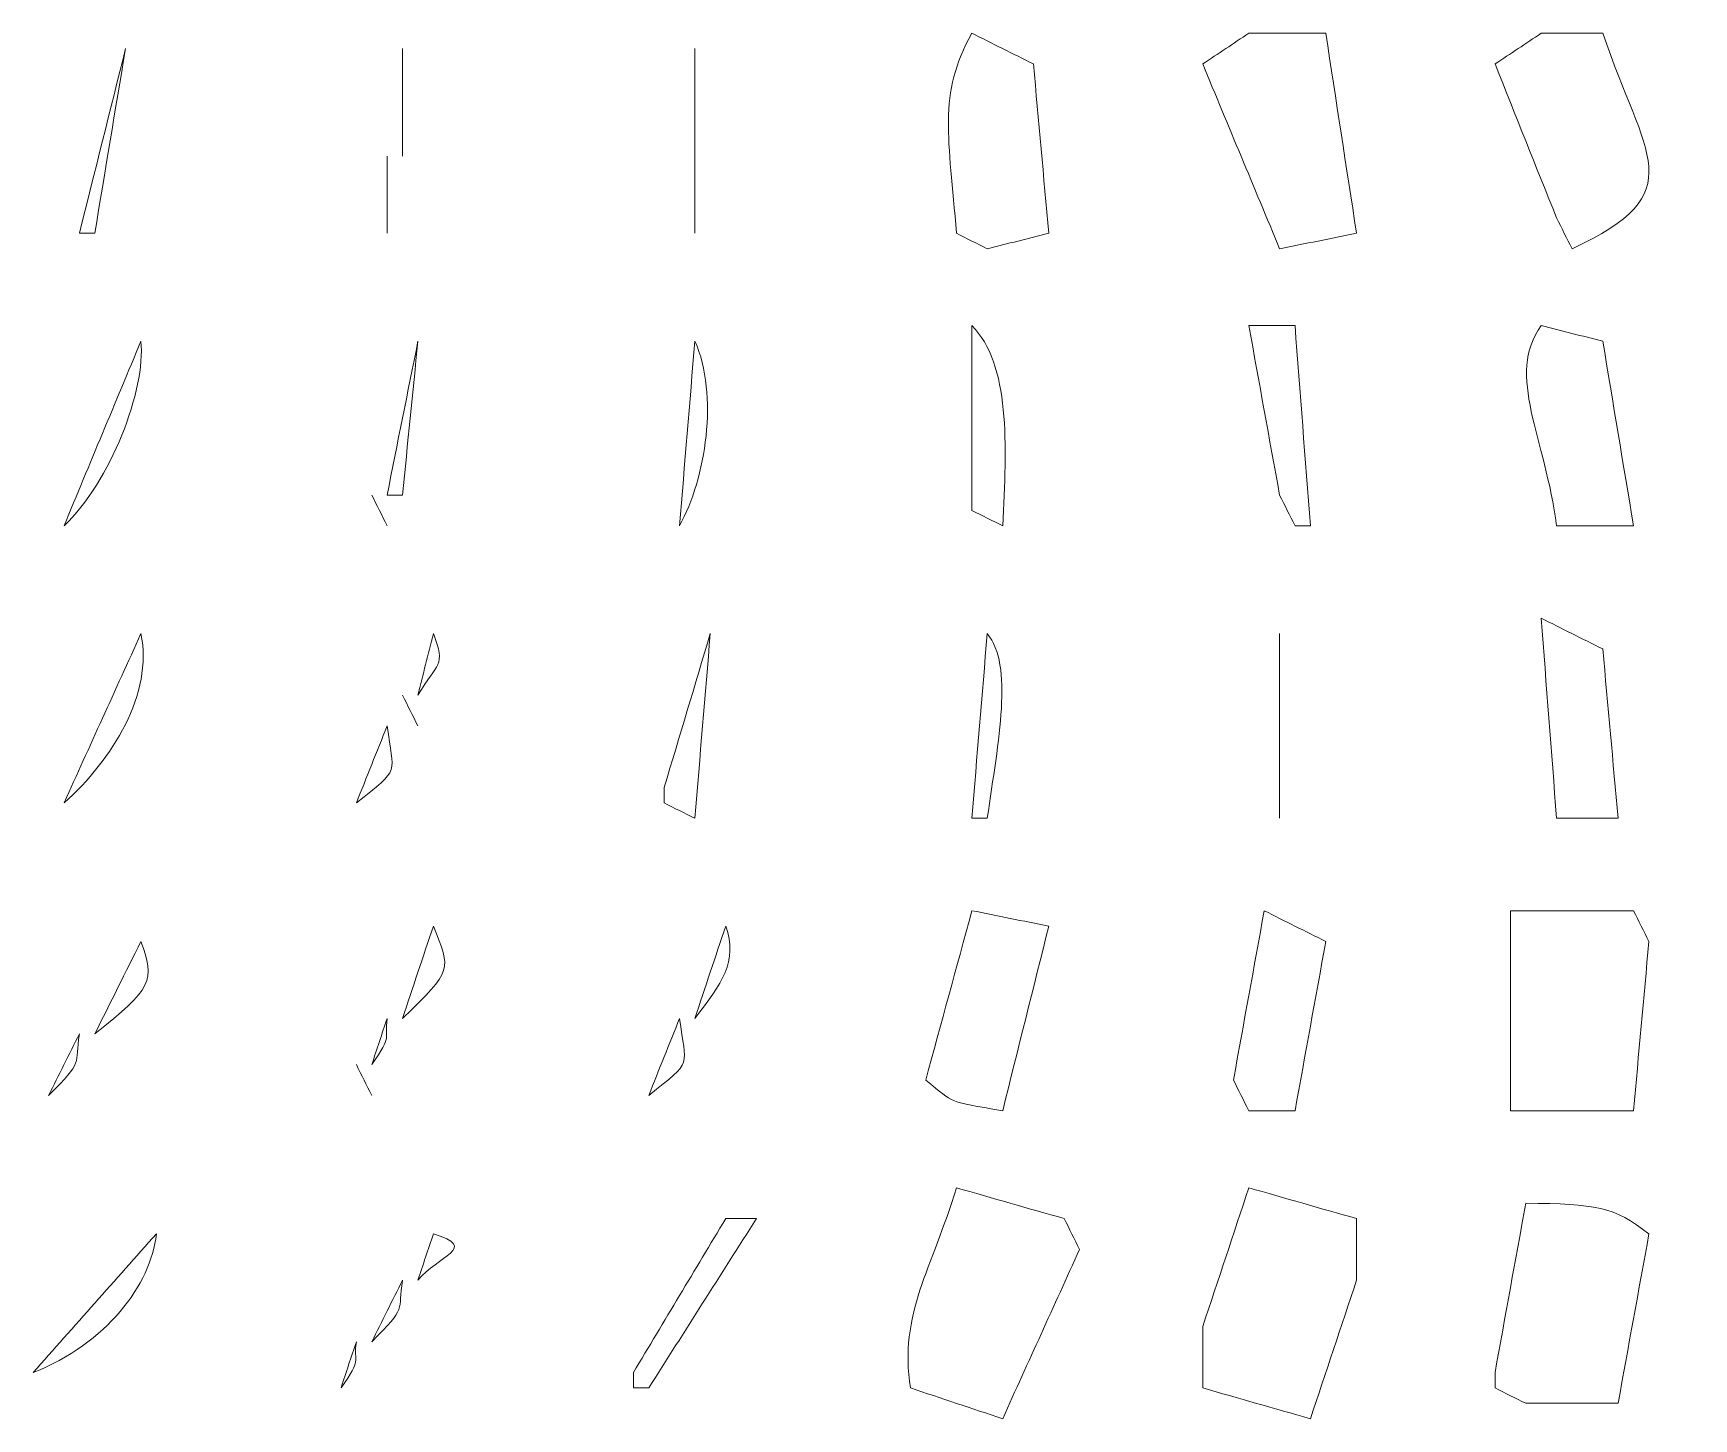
# Model space of a CAD drawing. Extents: x 69 to 542, y -750 to -43.
# Drawn here: x 72.9 to 180.9, y -402.3 to -312.3 of the extents above; entities that cross this region are included whole.
import ezdxf

# ---------------------------------------------------------------- set-up
doc = ezdxf.new("R2010")
doc.units = 0
doc.header["$MEASUREMENT"] = 0
doc.layers.add('Layer 1', color=7, linetype='Continuous', lineweight=0)

msp = doc.modelspace()

# ---------------------------------------------------------------- linework, layer by layer
at = {"layer": 'Layer 1', "color": 240, "lineweight": 18, "true_color": 0xed1c24}
for points, knots in [([(133.94, -312.33), (135.27, -313), (136.6, -313.67), (137.94, -314.33), (138.27, -318), (138.6, -321.67), (138.94, -325.33), (137.6, -325.67), (136.27, -326), (134.94, -326.33), (134.27, -326), (133.6, -325.67), (132.94, -325.33), (132.45, -319.17), (131.7, -316.28), (133.94, -312.33)], [0, 0, 0, 0, 1, 1, 1, 2, 2, 2, 3, 3, 3, 4, 4, 4, 5, 5, 5, 5]), ([(133.94, -312.33), (135.27, -313), (136.6, -313.67), (137.94, -314.33), (138.27, -318), (138.6, -321.67), (138.94, -325.33), (137.6, -325.67), (136.27, -326), (134.94, -326.33), (134.27, -326), (133.6, -325.67), (132.94, -325.33), (132.45, -319.17), (131.7, -316.28), (133.94, -312.33)], [0, 0, 0, 0, 1, 1, 1, 2, 2, 2, 3, 3, 3, 4, 4, 4, 5, 5, 5, 5]), ([(133.94, -312.33), (135.27, -313), (136.6, -313.67), (137.94, -314.33), (138.27, -318), (138.6, -321.67), (138.94, -325.33), (137.6, -325.67), (136.27, -326), (134.94, -326.33), (134.27, -326), (133.6, -325.67), (132.94, -325.33), (132.45, -319.17), (131.7, -316.28), (133.94, -312.33)], [0, 0, 0, 0, 1, 1, 1, 2, 2, 2, 3, 3, 3, 4, 4, 4, 5, 5, 5, 5]), ([(151.94, -312.33), (153.6, -312.33), (155.27, -312.33), (156.94, -312.33), (157.6, -316.67), (158.27, -321), (158.94, -325.33), (157.27, -325.67), (155.6, -326), (153.94, -326.33), (152.27, -322.33), (150.6, -318.33), (148.94, -314.33), (149.94, -313.67), (150.94, -313), (151.94, -312.33)], [0, 0, 0, 0, 1, 1, 1, 2, 2, 2, 3, 3, 3, 4, 4, 4, 5, 5, 5, 5]), ([(151.94, -312.33), (153.6, -312.33), (155.27, -312.33), (156.94, -312.33), (157.6, -316.67), (158.27, -321), (158.94, -325.33), (157.27, -325.67), (155.6, -326), (153.94, -326.33), (152.27, -322.33), (150.6, -318.33), (148.94, -314.33), (149.94, -313.67), (150.94, -313), (151.94, -312.33)], [0, 0, 0, 0, 1, 1, 1, 2, 2, 2, 3, 3, 3, 4, 4, 4, 5, 5, 5, 5]), ([(151.94, -312.33), (153.6, -312.33), (155.27, -312.33), (156.94, -312.33), (157.6, -316.67), (158.27, -321), (158.94, -325.33), (157.27, -325.67), (155.6, -326), (153.94, -326.33), (152.27, -322.33), (150.6, -318.33), (148.94, -314.33), (149.94, -313.67), (150.94, -313), (151.94, -312.33)], [0, 0, 0, 0, 1, 1, 1, 2, 2, 2, 3, 3, 3, 4, 4, 4, 5, 5, 5, 5]), ([(170.94, -312.33), (172.27, -312.33), (173.6, -312.33), (174.94, -312.33), (177.66, -320.4), (180.85, -322.7), (172.94, -326.33), (172.6, -325.67), (172.27, -325), (171.94, -324.33), (170.6, -321), (169.27, -317.67), (167.94, -314.33), (168.94, -313.67), (169.94, -313), (170.94, -312.33)], [0, 0, 0, 0, 1, 1, 1, 2, 2, 2, 3, 3, 3, 4, 4, 4, 5, 5, 5, 5]), ([(170.94, -312.33), (172.27, -312.33), (173.6, -312.33), (174.94, -312.33), (177.66, -320.4), (180.85, -322.7), (172.94, -326.33), (172.6, -325.67), (172.27, -325), (171.94, -324.33), (170.6, -321), (169.27, -317.67), (167.94, -314.33), (168.94, -313.67), (169.94, -313), (170.94, -312.33)], [0, 0, 0, 0, 1, 1, 1, 2, 2, 2, 3, 3, 3, 4, 4, 4, 5, 5, 5, 5]), ([(170.94, -312.33), (172.27, -312.33), (173.6, -312.33), (174.94, -312.33), (177.66, -320.4), (180.85, -322.7), (172.94, -326.33), (172.6, -325.67), (172.27, -325), (171.94, -324.33), (170.6, -321), (169.27, -317.67), (167.94, -314.33), (168.94, -313.67), (169.94, -313), (170.94, -312.33)], [0, 0, 0, 0, 1, 1, 1, 2, 2, 2, 3, 3, 3, 4, 4, 4, 5, 5, 5, 5]), ([(78.94, -313.33), (78.27, -317.33), (77.6, -321.33), (76.94, -325.33), (76.6, -325.33), (76.27, -325.33), (75.94, -325.33), (76.94, -321.33), (77.94, -317.33), (78.94, -313.33)], [0, 0, 0, 0, 1, 1, 1, 2, 2, 2, 3, 3, 3, 3]), ([(78.94, -313.33), (78.27, -317.33), (77.6, -321.33), (76.94, -325.33), (76.6, -325.33), (76.27, -325.33), (75.94, -325.33), (76.94, -321.33), (77.94, -317.33), (78.94, -313.33)], [0, 0, 0, 0, 1, 1, 1, 2, 2, 2, 3, 3, 3, 3]), ([(78.94, -313.33), (78.27, -317.33), (77.6, -321.33), (76.94, -325.33), (76.6, -325.33), (76.27, -325.33), (75.94, -325.33), (76.94, -321.33), (77.94, -317.33), (78.94, -313.33)], [0, 0, 0, 0, 1, 1, 1, 2, 2, 2, 3, 3, 3, 3]), ([(96.94, -313.33), (96.94, -315.67), (96.94, -318), (96.94, -320.33), (96.94, -318), (96.94, -315.67), (96.94, -313.33)], [0, 0, 0, 0, 1, 1, 1, 2, 2, 2, 2]), ([(96.94, -313.33), (96.94, -315.67), (96.94, -318), (96.94, -320.33), (96.94, -318), (96.94, -315.67), (96.94, -313.33)], [0, 0, 0, 0, 1, 1, 1, 2, 2, 2, 2]), ([(96.94, -313.33), (96.94, -315.67), (96.94, -318), (96.94, -320.33), (96.94, -318), (96.94, -315.67), (96.94, -313.33)], [0, 0, 0, 0, 1, 1, 1, 2, 2, 2, 2]), ([(115.94, -313.33), (115.94, -317.33), (115.94, -321.33), (115.94, -325.33), (115.94, -321.33), (115.94, -317.33), (115.94, -313.33)], [0, 0, 0, 0, 1, 1, 1, 2, 2, 2, 2]), ([(115.94, -313.33), (115.94, -317.33), (115.94, -321.33), (115.94, -325.33), (115.94, -321.33), (115.94, -317.33), (115.94, -313.33)], [0, 0, 0, 0, 1, 1, 1, 2, 2, 2, 2]), ([(115.94, -313.33), (115.94, -317.33), (115.94, -321.33), (115.94, -325.33), (115.94, -321.33), (115.94, -317.33), (115.94, -313.33)], [0, 0, 0, 0, 1, 1, 1, 2, 2, 2, 2]), ([(95.94, -320.33), (95.94, -322), (95.94, -323.67), (95.94, -325.33), (95.94, -323.67), (95.94, -322), (95.94, -320.33)], [0, 0, 0, 0, 1, 1, 1, 2, 2, 2, 2]), ([(95.94, -320.33), (95.94, -322), (95.94, -323.67), (95.94, -325.33), (95.94, -323.67), (95.94, -322), (95.94, -320.33)], [0, 0, 0, 0, 1, 1, 1, 2, 2, 2, 2]), ([(95.94, -320.33), (95.94, -322), (95.94, -323.67), (95.94, -325.33), (95.94, -323.67), (95.94, -322), (95.94, -320.33)], [0, 0, 0, 0, 1, 1, 1, 2, 2, 2, 2]), ([(79.94, -332.33), (80.26, -335.49), (77.96, -341.48), (74.94, -344.33), (76.6, -340.33), (78.27, -336.33), (79.94, -332.33)], [0, 0, 0, 0, 1, 1, 1, 2, 2, 2, 2]), ([(79.94, -332.33), (80.26, -335.49), (77.96, -341.48), (74.94, -344.33), (76.6, -340.33), (78.27, -336.33), (79.94, -332.33)], [0, 0, 0, 0, 1, 1, 1, 2, 2, 2, 2]), ([(79.94, -332.33), (80.26, -335.49), (77.96, -341.48), (74.94, -344.33), (76.6, -340.33), (78.27, -336.33), (79.94, -332.33)], [0, 0, 0, 0, 1, 1, 1, 2, 2, 2, 2]), ([(97.94, -332.33), (97.6, -335.67), (97.27, -339), (96.94, -342.33), (96.6, -342.33), (96.27, -342.33), (95.94, -342.33), (96.6, -339), (97.27, -335.67), (97.94, -332.33)], [0, 0, 0, 0, 1, 1, 1, 2, 2, 2, 3, 3, 3, 3]), ([(97.94, -332.33), (97.6, -335.67), (97.27, -339), (96.94, -342.33), (96.6, -342.33), (96.27, -342.33), (95.94, -342.33), (96.6, -339), (97.27, -335.67), (97.94, -332.33)], [0, 0, 0, 0, 1, 1, 1, 2, 2, 2, 3, 3, 3, 3]), ([(97.94, -332.33), (97.6, -335.67), (97.27, -339), (96.94, -342.33), (96.6, -342.33), (96.27, -342.33), (95.94, -342.33), (96.6, -339), (97.27, -335.67), (97.94, -332.33)], [0, 0, 0, 0, 1, 1, 1, 2, 2, 2, 3, 3, 3, 3]), ([(115.94, -332.33), (117.49, -335.84), (116.65, -341.24), (114.94, -344.33), (115.27, -340.33), (115.6, -336.33), (115.94, -332.33)], [0, 0, 0, 0, 1, 1, 1, 2, 2, 2, 2]), ([(115.94, -332.33), (117.49, -335.84), (116.65, -341.24), (114.94, -344.33), (115.27, -340.33), (115.6, -336.33), (115.94, -332.33)], [0, 0, 0, 0, 1, 1, 1, 2, 2, 2, 2]), ([(115.94, -332.33), (117.49, -335.84), (116.65, -341.24), (114.94, -344.33), (115.27, -340.33), (115.6, -336.33), (115.94, -332.33)], [0, 0, 0, 0, 1, 1, 1, 2, 2, 2, 2]), ([(133.94, -331.33), (136.43, -333.82), (136.23, -339.06), (135.94, -344.33), (135.27, -344), (134.6, -343.67), (133.94, -343.33), (133.94, -339.33), (133.94, -335.33), (133.94, -331.33)], [0, 0, 0, 0, 1, 1, 1, 2, 2, 2, 3, 3, 3, 3]), ([(133.94, -331.33), (136.43, -333.82), (136.23, -339.06), (135.94, -344.33), (135.27, -344), (134.6, -343.67), (133.94, -343.33), (133.94, -339.33), (133.94, -335.33), (133.94, -331.33)], [0, 0, 0, 0, 1, 1, 1, 2, 2, 2, 3, 3, 3, 3]), ([(133.94, -331.33), (136.43, -333.82), (136.23, -339.06), (135.94, -344.33), (135.27, -344), (134.6, -343.67), (133.94, -343.33), (133.94, -339.33), (133.94, -335.33), (133.94, -331.33)], [0, 0, 0, 0, 1, 1, 1, 2, 2, 2, 3, 3, 3, 3]), ([(151.94, -331.33), (152.94, -331.33), (153.94, -331.33), (154.94, -331.33), (155.27, -335.67), (155.6, -340), (155.94, -344.33), (155.6, -344.33), (155.27, -344.33), (154.94, -344.33), (154.6, -343.67), (154.27, -343), (153.94, -342.33), (153.27, -338.67), (152.6, -335), (151.94, -331.33)], [0, 0, 0, 0, 1, 1, 1, 2, 2, 2, 3, 3, 3, 4, 4, 4, 5, 5, 5, 5]), ([(151.94, -331.33), (152.94, -331.33), (153.94, -331.33), (154.94, -331.33), (155.27, -335.67), (155.6, -340), (155.94, -344.33), (155.6, -344.33), (155.27, -344.33), (154.94, -344.33), (154.6, -343.67), (154.27, -343), (153.94, -342.33), (153.27, -338.67), (152.6, -335), (151.94, -331.33)], [0, 0, 0, 0, 1, 1, 1, 2, 2, 2, 3, 3, 3, 4, 4, 4, 5, 5, 5, 5]), ([(151.94, -331.33), (152.94, -331.33), (153.94, -331.33), (154.94, -331.33), (155.27, -335.67), (155.6, -340), (155.94, -344.33), (155.6, -344.33), (155.27, -344.33), (154.94, -344.33), (154.6, -343.67), (154.27, -343), (153.94, -342.33), (153.27, -338.67), (152.6, -335), (151.94, -331.33)], [0, 0, 0, 0, 1, 1, 1, 2, 2, 2, 3, 3, 3, 4, 4, 4, 5, 5, 5, 5]), ([(170.94, -331.33), (172.27, -331.67), (173.6, -332), (174.94, -332.33), (175.6, -336.33), (176.27, -340.33), (176.94, -344.33), (175.27, -344.33), (173.6, -344.33), (171.94, -344.33), (171.22, -338.67), (168.6, -334.5), (170.94, -331.33)], [0, 0, 0, 0, 1, 1, 1, 2, 2, 2, 3, 3, 3, 4, 4, 4, 4]), ([(170.94, -331.33), (172.27, -331.67), (173.6, -332), (174.94, -332.33), (175.6, -336.33), (176.27, -340.33), (176.94, -344.33), (175.27, -344.33), (173.6, -344.33), (171.94, -344.33), (171.22, -338.67), (168.6, -334.5), (170.94, -331.33)], [0, 0, 0, 0, 1, 1, 1, 2, 2, 2, 3, 3, 3, 4, 4, 4, 4]), ([(170.94, -331.33), (172.27, -331.67), (173.6, -332), (174.94, -332.33), (175.6, -336.33), (176.27, -340.33), (176.94, -344.33), (175.27, -344.33), (173.6, -344.33), (171.94, -344.33), (171.22, -338.67), (168.6, -334.5), (170.94, -331.33)], [0, 0, 0, 0, 1, 1, 1, 2, 2, 2, 3, 3, 3, 4, 4, 4, 4]), ([(94.94, -342.33), (95.27, -343), (95.6, -343.67), (95.94, -344.33), (95.6, -343.67), (95.27, -343), (94.94, -342.33)], [0, 0, 0, 0, 1, 1, 1, 2, 2, 2, 2]), ([(94.94, -342.33), (95.27, -343), (95.6, -343.67), (95.94, -344.33), (95.6, -343.67), (95.27, -343), (94.94, -342.33)], [0, 0, 0, 0, 1, 1, 1, 2, 2, 2, 2]), ([(94.94, -342.33), (95.27, -343), (95.6, -343.67), (95.94, -344.33), (95.6, -343.67), (95.27, -343), (94.94, -342.33)], [0, 0, 0, 0, 1, 1, 1, 2, 2, 2, 2]), ([(170.94, -350.33), (172.27, -351), (173.6, -351.67), (174.94, -352.33), (175.27, -356), (175.6, -359.67), (175.94, -363.33), (174.6, -363.33), (173.27, -363.33), (171.94, -363.33), (171.6, -359), (171.27, -354.67), (170.94, -350.33)], [0, 0, 0, 0, 1, 1, 1, 2, 2, 2, 3, 3, 3, 4, 4, 4, 4]), ([(170.94, -350.33), (172.27, -351), (173.6, -351.67), (174.94, -352.33), (175.27, -356), (175.6, -359.67), (175.94, -363.33), (174.6, -363.33), (173.27, -363.33), (171.94, -363.33), (171.6, -359), (171.27, -354.67), (170.94, -350.33)], [0, 0, 0, 0, 1, 1, 1, 2, 2, 2, 3, 3, 3, 4, 4, 4, 4]), ([(170.94, -350.33), (172.27, -351), (173.6, -351.67), (174.94, -352.33), (175.27, -356), (175.6, -359.67), (175.94, -363.33), (174.6, -363.33), (173.27, -363.33), (171.94, -363.33), (171.6, -359), (171.27, -354.67), (170.94, -350.33)], [0, 0, 0, 0, 1, 1, 1, 2, 2, 2, 3, 3, 3, 4, 4, 4, 4]), ([(79.94, -351.33), (80.75, -355.22), (78.09, -359.52), (74.94, -362.33), (76.6, -358.67), (78.27, -355), (79.94, -351.33)], [0, 0, 0, 0, 1, 1, 1, 2, 2, 2, 2]), ([(79.94, -351.33), (80.75, -355.22), (78.09, -359.52), (74.94, -362.33), (76.6, -358.67), (78.27, -355), (79.94, -351.33)], [0, 0, 0, 0, 1, 1, 1, 2, 2, 2, 2]), ([(79.94, -351.33), (80.75, -355.22), (78.09, -359.52), (74.94, -362.33), (76.6, -358.67), (78.27, -355), (79.94, -351.33)], [0, 0, 0, 0, 1, 1, 1, 2, 2, 2, 2]), ([(98.94, -351.33), (99.77, -353.51), (99.21, -353.17), (97.94, -355.33), (98.27, -354), (98.6, -352.67), (98.94, -351.33)], [0, 0, 0, 0, 1, 1, 1, 2, 2, 2, 2]), ([(98.94, -351.33), (99.77, -353.51), (99.21, -353.17), (97.94, -355.33), (98.27, -354), (98.6, -352.67), (98.94, -351.33)], [0, 0, 0, 0, 1, 1, 1, 2, 2, 2, 2]), ([(98.94, -351.33), (99.77, -353.51), (99.21, -353.17), (97.94, -355.33), (98.27, -354), (98.6, -352.67), (98.94, -351.33)], [0, 0, 0, 0, 1, 1, 1, 2, 2, 2, 2]), ([(116.94, -351.33), (116.6, -355.33), (116.27, -359.33), (115.94, -363.33), (115.27, -363), (114.6, -362.67), (113.94, -362.33), (113.94, -362), (113.94, -361.67), (113.94, -361.33), (114.94, -358), (115.94, -354.67), (116.94, -351.33)], [0, 0, 0, 0, 1, 1, 1, 2, 2, 2, 3, 3, 3, 4, 4, 4, 4]), ([(116.94, -351.33), (116.6, -355.33), (116.27, -359.33), (115.94, -363.33), (115.27, -363), (114.6, -362.67), (113.94, -362.33), (113.94, -362), (113.94, -361.67), (113.94, -361.33), (114.94, -358), (115.94, -354.67), (116.94, -351.33)], [0, 0, 0, 0, 1, 1, 1, 2, 2, 2, 3, 3, 3, 4, 4, 4, 4]), ([(116.94, -351.33), (116.6, -355.33), (116.27, -359.33), (115.94, -363.33), (115.27, -363), (114.6, -362.67), (113.94, -362.33), (113.94, -362), (113.94, -361.67), (113.94, -361.33), (114.94, -358), (115.94, -354.67), (116.94, -351.33)], [0, 0, 0, 0, 1, 1, 1, 2, 2, 2, 3, 3, 3, 4, 4, 4, 4]), ([(134.94, -351.33), (136.65, -353.41), (135.67, -358.21), (134.94, -363.33), (134.6, -363.33), (134.27, -363.33), (133.94, -363.33), (134.27, -359.33), (134.6, -355.33), (134.94, -351.33)], [0, 0, 0, 0, 1, 1, 1, 2, 2, 2, 3, 3, 3, 3]), ([(134.94, -351.33), (136.65, -353.41), (135.67, -358.21), (134.94, -363.33), (134.6, -363.33), (134.27, -363.33), (133.94, -363.33), (134.27, -359.33), (134.6, -355.33), (134.94, -351.33)], [0, 0, 0, 0, 1, 1, 1, 2, 2, 2, 3, 3, 3, 3]), ([(134.94, -351.33), (136.65, -353.41), (135.67, -358.21), (134.94, -363.33), (134.6, -363.33), (134.27, -363.33), (133.94, -363.33), (134.27, -359.33), (134.6, -355.33), (134.94, -351.33)], [0, 0, 0, 0, 1, 1, 1, 2, 2, 2, 3, 3, 3, 3]), ([(153.94, -351.33), (153.94, -355.33), (153.94, -359.33), (153.94, -363.33), (153.94, -359.33), (153.94, -355.33), (153.94, -351.33)], [0, 0, 0, 0, 1, 1, 1, 2, 2, 2, 2]), ([(153.94, -351.33), (153.94, -355.33), (153.94, -359.33), (153.94, -363.33), (153.94, -359.33), (153.94, -355.33), (153.94, -351.33)], [0, 0, 0, 0, 1, 1, 1, 2, 2, 2, 2]), ([(153.94, -351.33), (153.94, -355.33), (153.94, -359.33), (153.94, -363.33), (153.94, -359.33), (153.94, -355.33), (153.94, -351.33)], [0, 0, 0, 0, 1, 1, 1, 2, 2, 2, 2]), ([(96.94, -355.33), (97.27, -356), (97.6, -356.67), (97.94, -357.33), (97.6, -356.67), (97.27, -356), (96.94, -355.33)], [0, 0, 0, 0, 1, 1, 1, 2, 2, 2, 2]), ([(96.94, -355.33), (97.27, -356), (97.6, -356.67), (97.94, -357.33), (97.6, -356.67), (97.27, -356), (96.94, -355.33)], [0, 0, 0, 0, 1, 1, 1, 2, 2, 2, 2]), ([(96.94, -355.33), (97.27, -356), (97.6, -356.67), (97.94, -357.33), (97.6, -356.67), (97.27, -356), (96.94, -355.33)], [0, 0, 0, 0, 1, 1, 1, 2, 2, 2, 2]), ([(95.94, -357.33), (96.34, -360.51), (96.88, -360.03), (93.94, -362.33), (94.6, -360.67), (95.27, -359), (95.94, -357.33)], [0, 0, 0, 0, 1, 1, 1, 2, 2, 2, 2]), ([(95.94, -357.33), (96.34, -360.51), (96.88, -360.03), (93.94, -362.33), (94.6, -360.67), (95.27, -359), (95.94, -357.33)], [0, 0, 0, 0, 1, 1, 1, 2, 2, 2, 2]), ([(95.94, -357.33), (96.34, -360.51), (96.88, -360.03), (93.94, -362.33), (94.6, -360.67), (95.27, -359), (95.94, -357.33)], [0, 0, 0, 0, 1, 1, 1, 2, 2, 2, 2]), ([(133.94, -369.33), (135.6, -369.67), (137.27, -370), (138.94, -370.33), (137.94, -374.33), (136.94, -378.33), (135.94, -382.33), (132.3, -381.69), (132.91, -381.93), (130.94, -380.33), (131.94, -376.67), (132.94, -373), (133.94, -369.33)], [0, 0, 0, 0, 1, 1, 1, 2, 2, 2, 3, 3, 3, 4, 4, 4, 4]), ([(133.94, -369.33), (135.6, -369.67), (137.27, -370), (138.94, -370.33), (137.94, -374.33), (136.94, -378.33), (135.94, -382.33), (132.3, -381.69), (132.91, -381.93), (130.94, -380.33), (131.94, -376.67), (132.94, -373), (133.94, -369.33)], [0, 0, 0, 0, 1, 1, 1, 2, 2, 2, 3, 3, 3, 4, 4, 4, 4]), ([(133.94, -369.33), (135.6, -369.67), (137.27, -370), (138.94, -370.33), (137.94, -374.33), (136.94, -378.33), (135.94, -382.33), (132.3, -381.69), (132.91, -381.93), (130.94, -380.33), (131.94, -376.67), (132.94, -373), (133.94, -369.33)], [0, 0, 0, 0, 1, 1, 1, 2, 2, 2, 3, 3, 3, 4, 4, 4, 4]), ([(152.94, -369.33), (154.27, -370), (155.6, -370.67), (156.94, -371.33), (156.27, -375), (155.6, -378.67), (154.94, -382.33), (154.6, -382.33), (154.27, -382.33), (153.94, -382.33), (153.27, -382.33), (152.6, -382.33), (151.94, -382.33), (151.6, -381.67), (151.27, -381), (150.94, -380.33), (151.6, -376.67), (152.27, -373), (152.94, -369.33)], [0, 0, 0, 0, 1, 1, 1, 2, 2, 2, 3, 3, 3, 4, 4, 4, 5, 5, 5, 6, 6, 6, 6]), ([(152.94, -369.33), (154.27, -370), (155.6, -370.67), (156.94, -371.33), (156.27, -375), (155.6, -378.67), (154.94, -382.33), (154.6, -382.33), (154.27, -382.33), (153.94, -382.33), (153.27, -382.33), (152.6, -382.33), (151.94, -382.33), (151.6, -381.67), (151.27, -381), (150.94, -380.33), (151.6, -376.67), (152.27, -373), (152.94, -369.33)], [0, 0, 0, 0, 1, 1, 1, 2, 2, 2, 3, 3, 3, 4, 4, 4, 5, 5, 5, 6, 6, 6, 6]), ([(152.94, -369.33), (154.27, -370), (155.6, -370.67), (156.94, -371.33), (156.27, -375), (155.6, -378.67), (154.94, -382.33), (154.6, -382.33), (154.27, -382.33), (153.94, -382.33), (153.27, -382.33), (152.6, -382.33), (151.94, -382.33), (151.6, -381.67), (151.27, -381), (150.94, -380.33), (151.6, -376.67), (152.27, -373), (152.94, -369.33)], [0, 0, 0, 0, 1, 1, 1, 2, 2, 2, 3, 3, 3, 4, 4, 4, 5, 5, 5, 6, 6, 6, 6]), ([(168.94, -369.33), (171.6, -369.33), (174.27, -369.33), (176.94, -369.33), (177.27, -370), (177.6, -370.67), (177.94, -371.33), (177.6, -375), (177.27, -378.67), (176.94, -382.33), (174.27, -382.33), (171.6, -382.33), (168.94, -382.33), (168.94, -378), (168.94, -373.67), (168.94, -369.33)], [0, 0, 0, 0, 1, 1, 1, 2, 2, 2, 3, 3, 3, 4, 4, 4, 5, 5, 5, 5]), ([(168.94, -369.33), (171.6, -369.33), (174.27, -369.33), (176.94, -369.33), (177.27, -370), (177.6, -370.67), (177.94, -371.33), (177.6, -375), (177.27, -378.67), (176.94, -382.33), (174.27, -382.33), (171.6, -382.33), (168.94, -382.33), (168.94, -378), (168.94, -373.67), (168.94, -369.33)], [0, 0, 0, 0, 1, 1, 1, 2, 2, 2, 3, 3, 3, 4, 4, 4, 5, 5, 5, 5]), ([(168.94, -369.33), (171.6, -369.33), (174.27, -369.33), (176.94, -369.33), (177.27, -370), (177.6, -370.67), (177.94, -371.33), (177.6, -375), (177.27, -378.67), (176.94, -382.33), (174.27, -382.33), (171.6, -382.33), (168.94, -382.33), (168.94, -378), (168.94, -373.67), (168.94, -369.33)], [0, 0, 0, 0, 1, 1, 1, 2, 2, 2, 3, 3, 3, 4, 4, 4, 5, 5, 5, 5]), ([(98.94, -370.33), (100.09, -373.22), (100.23, -373.15), (96.94, -376.33), (97.6, -374.33), (98.27, -372.33), (98.94, -370.33)], [0, 0, 0, 0, 1, 1, 1, 2, 2, 2, 2]), ([(98.94, -370.33), (100.09, -373.22), (100.23, -373.15), (96.94, -376.33), (97.6, -374.33), (98.27, -372.33), (98.94, -370.33)], [0, 0, 0, 0, 1, 1, 1, 2, 2, 2, 2]), ([(98.94, -370.33), (100.09, -373.22), (100.23, -373.15), (96.94, -376.33), (97.6, -374.33), (98.27, -372.33), (98.94, -370.33)], [0, 0, 0, 0, 1, 1, 1, 2, 2, 2, 2]), ([(117.94, -370.33), (118.76, -372.66), (117.67, -374.04), (115.94, -376.33), (116.6, -374.33), (117.27, -372.33), (117.94, -370.33)], [0, 0, 0, 0, 1, 1, 1, 2, 2, 2, 2]), ([(117.94, -370.33), (118.76, -372.66), (117.67, -374.04), (115.94, -376.33), (116.6, -374.33), (117.27, -372.33), (117.94, -370.33)], [0, 0, 0, 0, 1, 1, 1, 2, 2, 2, 2]), ([(117.94, -370.33), (118.76, -372.66), (117.67, -374.04), (115.94, -376.33), (116.6, -374.33), (117.27, -372.33), (117.94, -370.33)], [0, 0, 0, 0, 1, 1, 1, 2, 2, 2, 2]), ([(79.94, -371.33), (80.87, -373.84), (80.67, -374.4), (76.94, -377.33), (77.94, -375.33), (78.94, -373.33), (79.94, -371.33)], [0, 0, 0, 0, 1, 1, 1, 2, 2, 2, 2]), ([(79.94, -371.33), (80.87, -373.84), (80.67, -374.4), (76.94, -377.33), (77.94, -375.33), (78.94, -373.33), (79.94, -371.33)], [0, 0, 0, 0, 1, 1, 1, 2, 2, 2, 2]), ([(79.94, -371.33), (80.87, -373.84), (80.67, -374.4), (76.94, -377.33), (77.94, -375.33), (78.94, -373.33), (79.94, -371.33)], [0, 0, 0, 0, 1, 1, 1, 2, 2, 2, 2]), ([(95.94, -376.33), (95.72, -377.8), (96.35, -377.34), (94.94, -379.33), (95.27, -378.33), (95.6, -377.33), (95.94, -376.33)], [0, 0, 0, 0, 1, 1, 1, 2, 2, 2, 2]), ([(95.94, -376.33), (95.72, -377.8), (96.35, -377.34), (94.94, -379.33), (95.27, -378.33), (95.6, -377.33), (95.94, -376.33)], [0, 0, 0, 0, 1, 1, 1, 2, 2, 2, 2]), ([(95.94, -376.33), (95.72, -377.8), (96.35, -377.34), (94.94, -379.33), (95.27, -378.33), (95.6, -377.33), (95.94, -376.33)], [0, 0, 0, 0, 1, 1, 1, 2, 2, 2, 2]), ([(114.94, -376.33), (115.34, -379.51), (115.88, -379.03), (112.94, -381.33), (113.6, -379.67), (114.27, -378), (114.94, -376.33)], [0, 0, 0, 0, 1, 1, 1, 2, 2, 2, 2]), ([(114.94, -376.33), (115.34, -379.51), (115.88, -379.03), (112.94, -381.33), (113.6, -379.67), (114.27, -378), (114.94, -376.33)], [0, 0, 0, 0, 1, 1, 1, 2, 2, 2, 2]), ([(114.94, -376.33), (115.34, -379.51), (115.88, -379.03), (112.94, -381.33), (113.6, -379.67), (114.27, -378), (114.94, -376.33)], [0, 0, 0, 0, 1, 1, 1, 2, 2, 2, 2]), ([(75.94, -377.33), (75.61, -379.39), (76.27, -379.03), (73.94, -381.33), (74.6, -380), (75.27, -378.67), (75.94, -377.33)], [0, 0, 0, 0, 1, 1, 1, 2, 2, 2, 2]), ([(75.94, -377.33), (75.61, -379.39), (76.27, -379.03), (73.94, -381.33), (74.6, -380), (75.27, -378.67), (75.94, -377.33)], [0, 0, 0, 0, 1, 1, 1, 2, 2, 2, 2]), ([(75.94, -377.33), (75.61, -379.39), (76.27, -379.03), (73.94, -381.33), (74.6, -380), (75.27, -378.67), (75.94, -377.33)], [0, 0, 0, 0, 1, 1, 1, 2, 2, 2, 2]), ([(93.94, -379.33), (94.27, -380), (94.6, -380.67), (94.94, -381.33), (94.6, -380.67), (94.27, -380), (93.94, -379.33)], [0, 0, 0, 0, 1, 1, 1, 2, 2, 2, 2]), ([(93.94, -379.33), (94.27, -380), (94.6, -380.67), (94.94, -381.33), (94.6, -380.67), (94.27, -380), (93.94, -379.33)], [0, 0, 0, 0, 1, 1, 1, 2, 2, 2, 2]), ([(93.94, -379.33), (94.27, -380), (94.6, -380.67), (94.94, -381.33), (94.6, -380.67), (94.27, -380), (93.94, -379.33)], [0, 0, 0, 0, 1, 1, 1, 2, 2, 2, 2]), ([(132.94, -387.33), (135.27, -388), (137.6, -388.67), (139.94, -389.33), (140.27, -390), (140.6, -390.67), (140.94, -391.33), (139.27, -395), (137.6, -398.67), (135.94, -402.33), (133.94, -401.67), (131.94, -401), (129.94, -400.33), (129.19, -395.54), (131.36, -392.53), (132.94, -387.33)], [0, 0, 0, 0, 1, 1, 1, 2, 2, 2, 3, 3, 3, 4, 4, 4, 5, 5, 5, 5]), ([(132.94, -387.33), (135.27, -388), (137.6, -388.67), (139.94, -389.33), (140.27, -390), (140.6, -390.67), (140.94, -391.33), (139.27, -395), (137.6, -398.67), (135.94, -402.33), (133.94, -401.67), (131.94, -401), (129.94, -400.33), (129.19, -395.54), (131.36, -392.53), (132.94, -387.33)], [0, 0, 0, 0, 1, 1, 1, 2, 2, 2, 3, 3, 3, 4, 4, 4, 5, 5, 5, 5]), ([(132.94, -387.33), (135.27, -388), (137.6, -388.67), (139.94, -389.33), (140.27, -390), (140.6, -390.67), (140.94, -391.33), (139.27, -395), (137.6, -398.67), (135.94, -402.33), (133.94, -401.67), (131.94, -401), (129.94, -400.33), (129.19, -395.54), (131.36, -392.53), (132.94, -387.33)], [0, 0, 0, 0, 1, 1, 1, 2, 2, 2, 3, 3, 3, 4, 4, 4, 5, 5, 5, 5]), ([(151.94, -387.33), (154.27, -388), (156.6, -388.67), (158.94, -389.33), (158.94, -390.67), (158.94, -392), (158.94, -393.33), (157.94, -396.33), (156.94, -399.33), (155.94, -402.33), (153.6, -401.67), (151.27, -401), (148.94, -400.33), (148.94, -399), (148.94, -397.67), (148.94, -396.33), (149.94, -393.33), (150.94, -390.33), (151.94, -387.33)], [0, 0, 0, 0, 1, 1, 1, 2, 2, 2, 3, 3, 3, 4, 4, 4, 5, 5, 5, 6, 6, 6, 6]), ([(151.94, -387.33), (154.27, -388), (156.6, -388.67), (158.94, -389.33), (158.94, -390.67), (158.94, -392), (158.94, -393.33), (157.94, -396.33), (156.94, -399.33), (155.94, -402.33), (153.6, -401.67), (151.27, -401), (148.94, -400.33), (148.94, -399), (148.94, -397.67), (148.94, -396.33), (149.94, -393.33), (150.94, -390.33), (151.94, -387.33)], [0, 0, 0, 0, 1, 1, 1, 2, 2, 2, 3, 3, 3, 4, 4, 4, 5, 5, 5, 6, 6, 6, 6]), ([(151.94, -387.33), (154.27, -388), (156.6, -388.67), (158.94, -389.33), (158.94, -390.67), (158.94, -392), (158.94, -393.33), (157.94, -396.33), (156.94, -399.33), (155.94, -402.33), (153.6, -401.67), (151.27, -401), (148.94, -400.33), (148.94, -399), (148.94, -397.67), (148.94, -396.33), (149.94, -393.33), (150.94, -390.33), (151.94, -387.33)], [0, 0, 0, 0, 1, 1, 1, 2, 2, 2, 3, 3, 3, 4, 4, 4, 5, 5, 5, 6, 6, 6, 6]), ([(169.94, -388.33), (174.47, -388.39), (175.68, -388.53), (177.94, -390.33), (177.27, -394), (176.6, -397.67), (175.94, -401.33), (173.94, -401.33), (171.94, -401.33), (169.94, -401.33), (169.27, -401), (168.6, -400.67), (167.94, -400.33), (167.94, -400), (167.94, -399.67), (167.94, -399.33), (168.6, -395.67), (169.27, -392), (169.94, -388.33)], [0, 0, 0, 0, 1, 1, 1, 2, 2, 2, 3, 3, 3, 4, 4, 4, 5, 5, 5, 6, 6, 6, 6]), ([(169.94, -388.33), (174.47, -388.39), (175.68, -388.53), (177.94, -390.33), (177.27, -394), (176.6, -397.67), (175.94, -401.33), (173.94, -401.33), (171.94, -401.33), (169.94, -401.33), (169.27, -401), (168.6, -400.67), (167.94, -400.33), (167.94, -400), (167.94, -399.67), (167.94, -399.33), (168.6, -395.67), (169.27, -392), (169.94, -388.33)], [0, 0, 0, 0, 1, 1, 1, 2, 2, 2, 3, 3, 3, 4, 4, 4, 5, 5, 5, 6, 6, 6, 6]), ([(169.94, -388.33), (174.47, -388.39), (175.68, -388.53), (177.94, -390.33), (177.27, -394), (176.6, -397.67), (175.94, -401.33), (173.94, -401.33), (171.94, -401.33), (169.94, -401.33), (169.27, -401), (168.6, -400.67), (167.94, -400.33), (167.94, -400), (167.94, -399.67), (167.94, -399.33), (168.6, -395.67), (169.27, -392), (169.94, -388.33)], [0, 0, 0, 0, 1, 1, 1, 2, 2, 2, 3, 3, 3, 4, 4, 4, 5, 5, 5, 6, 6, 6, 6]), ([(117.94, -389.33), (118.6, -389.33), (119.27, -389.33), (119.94, -389.33), (117.6, -393), (115.27, -396.67), (112.94, -400.33), (112.6, -400.33), (112.27, -400.33), (111.94, -400.33), (111.94, -400), (111.94, -399.67), (111.94, -399.33), (113.94, -396), (115.94, -392.67), (117.94, -389.33)], [0, 0, 0, 0, 1, 1, 1, 2, 2, 2, 3, 3, 3, 4, 4, 4, 5, 5, 5, 5]), ([(117.94, -389.33), (118.6, -389.33), (119.27, -389.33), (119.94, -389.33), (117.6, -393), (115.27, -396.67), (112.94, -400.33), (112.6, -400.33), (112.27, -400.33), (111.94, -400.33), (111.94, -400), (111.94, -399.67), (111.94, -399.33), (113.94, -396), (115.94, -392.67), (117.94, -389.33)], [0, 0, 0, 0, 1, 1, 1, 2, 2, 2, 3, 3, 3, 4, 4, 4, 5, 5, 5, 5]), ([(117.94, -389.33), (118.6, -389.33), (119.27, -389.33), (119.94, -389.33), (117.6, -393), (115.27, -396.67), (112.94, -400.33), (112.6, -400.33), (112.27, -400.33), (111.94, -400.33), (111.94, -400), (111.94, -399.67), (111.94, -399.33), (113.94, -396), (115.94, -392.67), (117.94, -389.33)], [0, 0, 0, 0, 1, 1, 1, 2, 2, 2, 3, 3, 3, 4, 4, 4, 5, 5, 5, 5]), ([(80.94, -390.33), (80.58, -393.64), (77.69, -397.45), (72.94, -399.33), (75.6, -396.33), (78.27, -393.33), (80.94, -390.33)], [0, 0, 0, 0, 1, 1, 1, 2, 2, 2, 2]), ([(80.94, -390.33), (80.58, -393.64), (77.69, -397.45), (72.94, -399.33), (75.6, -396.33), (78.27, -393.33), (80.94, -390.33)], [0, 0, 0, 0, 1, 1, 1, 2, 2, 2, 2]), ([(80.94, -390.33), (80.58, -393.64), (77.69, -397.45), (72.94, -399.33), (75.6, -396.33), (78.27, -393.33), (80.94, -390.33)], [0, 0, 0, 0, 1, 1, 1, 2, 2, 2, 2]), ([(98.94, -390.33), (101.97, -391.21), (99.2, -391.77), (97.94, -393.33), (98.27, -392.33), (98.6, -391.33), (98.94, -390.33)], [0, 0, 0, 0, 1, 1, 1, 2, 2, 2, 2]), ([(98.94, -390.33), (101.97, -391.21), (99.2, -391.77), (97.94, -393.33), (98.27, -392.33), (98.6, -391.33), (98.94, -390.33)], [0, 0, 0, 0, 1, 1, 1, 2, 2, 2, 2]), ([(98.94, -390.33), (101.97, -391.21), (99.2, -391.77), (97.94, -393.33), (98.27, -392.33), (98.6, -391.33), (98.94, -390.33)], [0, 0, 0, 0, 1, 1, 1, 2, 2, 2, 2]), ([(96.94, -393.33), (96.61, -395.39), (97.27, -395.03), (94.94, -397.33), (95.6, -396), (96.27, -394.67), (96.94, -393.33)], [0, 0, 0, 0, 1, 1, 1, 2, 2, 2, 2]), ([(96.94, -393.33), (96.61, -395.39), (97.27, -395.03), (94.94, -397.33), (95.6, -396), (96.27, -394.67), (96.94, -393.33)], [0, 0, 0, 0, 1, 1, 1, 2, 2, 2, 2]), ([(96.94, -393.33), (96.61, -395.39), (97.27, -395.03), (94.94, -397.33), (95.6, -396), (96.27, -394.67), (96.94, -393.33)], [0, 0, 0, 0, 1, 1, 1, 2, 2, 2, 2]), ([(93.94, -397.33), (93.72, -398.8), (94.35, -398.34), (92.94, -400.33), (93.27, -399.33), (93.6, -398.33), (93.94, -397.33)], [0, 0, 0, 0, 1, 1, 1, 2, 2, 2, 2]), ([(93.94, -397.33), (93.72, -398.8), (94.35, -398.34), (92.94, -400.33), (93.27, -399.33), (93.6, -398.33), (93.94, -397.33)], [0, 0, 0, 0, 1, 1, 1, 2, 2, 2, 2]), ([(93.94, -397.33), (93.72, -398.8), (94.35, -398.34), (92.94, -400.33), (93.27, -399.33), (93.6, -398.33), (93.94, -397.33)], [0, 0, 0, 0, 1, 1, 1, 2, 2, 2, 2])]:
    msp.add_open_spline(points, degree=3, knots=knots, dxfattribs=at)

doc.saveas('drawing.dxf')
